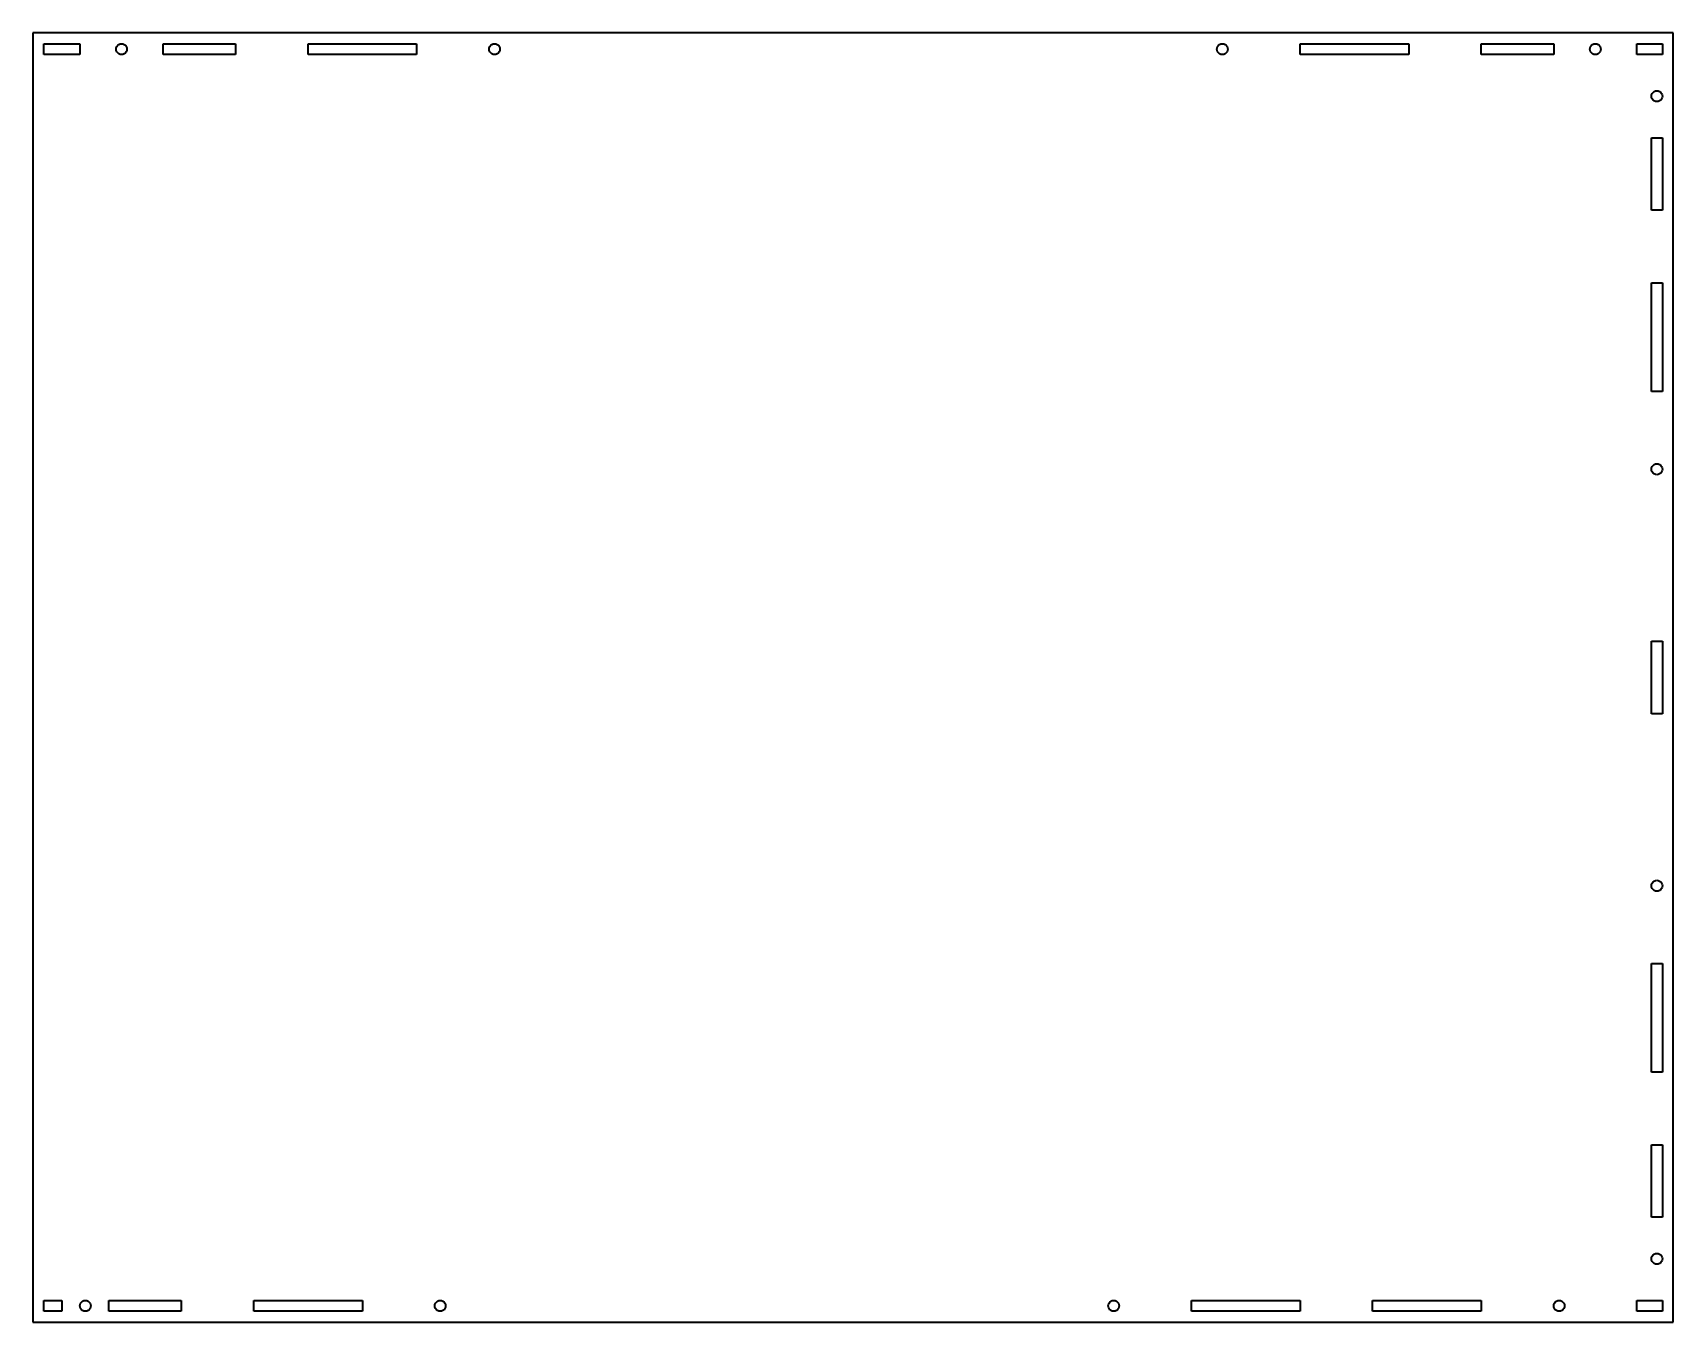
# Model space of a CAD drawing. Header units: inches. Extents: x 223 to 676, y 22 to 378.
import ezdxf

# ---------------------------------------------------------------- set-up
doc = ezdxf.new("R2010")
doc.units = ezdxf.units.IN
doc.header["$MEASUREMENT"] = 0
doc.layers.add('Laag 1', color=7, linetype='Continuous')

# ---------------------------------------------------------------- blocks, each defined once
blk = doc.blocks.new('block 3')
at = {"layer": 'Laag 1', "color": 5, "lineweight": 35, "true_color": 0x0000ff}
for points in [[(676.47, 377.85), (223.47, 377.85)], [(223.47, 377.85), (223.47, 21.85)], [(676.47, 21.85), (676.47, 377.85)], [(226.47, 371.85), (226.47, 374.85)], [(226.47, 374.85), (236.47, 374.85)], [(236.47, 371.85), (226.47, 371.85)], [(236.47, 374.85), (236.47, 371.85)], [(246.47, 373.35), (246.52, 373.74)], [(246.52, 372.96), (246.47, 373.35)], [(246.52, 373.74), (246.67, 374.1)], [(246.67, 372.6), (246.52, 372.96)], [(246.67, 374.1), (246.91, 374.41)], [(246.91, 372.29), (246.67, 372.6)], [(246.91, 374.41), (247.22, 374.65)], [(247.22, 372.05), (246.91, 372.29)], [(247.22, 374.65), (247.58, 374.8)], [(247.58, 371.9), (247.22, 372.05)], [(247.58, 374.8), (247.97, 374.85)], [(247.97, 371.85), (247.58, 371.9)], [(247.97, 374.85), (248.36, 374.8)], [(248.36, 371.9), (247.97, 371.85)], [(248.36, 374.8), (248.72, 374.65)], [(248.72, 372.05), (248.36, 371.9)], [(248.72, 374.65), (249.03, 374.41)], [(249.03, 372.29), (248.72, 372.05)], [(249.03, 374.41), (249.27, 374.1)], [(249.27, 372.6), (249.03, 372.29)], [(249.27, 374.1), (249.42, 373.74)], [(249.42, 372.96), (249.27, 372.6)], [(249.42, 373.74), (249.47, 373.35)], [(249.47, 373.35), (249.42, 372.96)], [(259.47, 371.85), (259.47, 374.85)], [(259.47, 374.85), (279.47, 374.85)], [(279.47, 371.85), (259.47, 371.85)], [(279.47, 374.85), (279.47, 371.85)], [(299.47, 371.85), (299.47, 374.85)], [(299.47, 374.85), (329.47, 374.85)], [(329.47, 371.85), (299.47, 371.85)], [(329.47, 374.85), (329.47, 371.85)], [(349.47, 373.35), (349.52, 373.74)], [(349.52, 372.96), (349.47, 373.35)], [(349.52, 373.74), (349.67, 374.1)], [(349.67, 372.6), (349.52, 372.96)], [(349.67, 374.1), (349.91, 374.41)], [(349.91, 372.29), (349.67, 372.6)], [(349.91, 374.41), (350.22, 374.65)], [(350.22, 372.05), (349.91, 372.29)], [(350.22, 374.65), (350.58, 374.8)], [(350.58, 371.9), (350.22, 372.05)], [(350.58, 374.8), (350.97, 374.85)], [(350.97, 371.85), (350.58, 371.9)], [(350.97, 374.85), (351.36, 374.8)], [(351.36, 371.9), (350.97, 371.85)], [(351.36, 374.8), (351.72, 374.65)], [(351.72, 372.05), (351.36, 371.9)], [(351.72, 374.65), (352.03, 374.41)], [(352.03, 372.29), (351.72, 372.05)], [(352.03, 374.41), (352.27, 374.1)], [(352.27, 372.6), (352.03, 372.29)], [(352.27, 374.1), (352.42, 373.74)], [(352.42, 372.96), (352.27, 372.6)], [(352.42, 373.74), (352.47, 373.35)], [(352.47, 373.35), (352.42, 372.96)], [(550.47, 373.35), (550.52, 373.74)], [(550.52, 372.96), (550.47, 373.35)], [(550.52, 373.74), (550.67, 374.1)], [(550.67, 372.6), (550.52, 372.96)], [(550.67, 374.1), (550.91, 374.41)], [(550.91, 372.29), (550.67, 372.6)], [(550.91, 374.41), (551.22, 374.65)], [(551.22, 372.05), (550.91, 372.29)], [(551.22, 374.65), (551.58, 374.8)], [(551.58, 371.9), (551.22, 372.05)], [(551.58, 374.8), (551.97, 374.85)], [(551.97, 371.85), (551.58, 371.9)], [(551.97, 374.85), (552.36, 374.8)], [(552.36, 371.9), (551.97, 371.85)], [(552.36, 374.8), (552.72, 374.65)], [(552.72, 372.05), (552.36, 371.9)], [(552.72, 374.65), (553.03, 374.41)], [(553.03, 372.29), (552.72, 372.05)], [(553.03, 374.41), (553.27, 374.1)], [(553.27, 372.6), (553.03, 372.29)], [(553.27, 374.1), (553.42, 373.74)], [(553.42, 372.96), (553.27, 372.6)], [(553.42, 373.74), (553.47, 373.35)], [(553.47, 373.35), (553.42, 372.96)], [(573.47, 371.85), (573.47, 374.85)], [(573.47, 374.85), (603.47, 374.85)], [(603.47, 371.85), (573.47, 371.85)], [(603.47, 374.85), (603.47, 371.85)], [(623.47, 371.85), (623.47, 374.85)], [(623.47, 374.85), (643.47, 374.85)], [(643.47, 371.85), (623.47, 371.85)], [(643.47, 374.85), (643.47, 371.85)], [(653.47, 373.35), (653.52, 373.74)], [(653.52, 372.96), (653.47, 373.35)], [(653.52, 373.74), (653.67, 374.1)], [(653.67, 372.6), (653.52, 372.96)], [(653.67, 374.1), (653.91, 374.41)], [(653.91, 372.29), (653.67, 372.6)], [(653.91, 374.41), (654.22, 374.65)], [(654.22, 372.05), (653.91, 372.29)], [(654.22, 374.65), (654.58, 374.8)], [(654.58, 371.9), (654.22, 372.05)], [(654.58, 374.8), (654.97, 374.85)], [(654.97, 371.85), (654.58, 371.9)], [(654.97, 374.85), (655.36, 374.8)], [(655.36, 371.9), (654.97, 371.85)], [(655.36, 374.8), (655.72, 374.65)], [(655.72, 372.05), (655.36, 371.9)], [(655.72, 374.65), (656.03, 374.41)], [(656.03, 372.29), (655.72, 372.05)], [(656.03, 374.41), (656.27, 374.1)], [(656.27, 372.6), (656.03, 372.29)], [(656.27, 374.1), (656.42, 373.74)], [(656.42, 372.96), (656.27, 372.6)], [(656.42, 373.74), (656.47, 373.35)], [(656.47, 373.35), (656.42, 372.96)], [(666.47, 371.85), (666.47, 374.85)], [(666.47, 374.85), (673.47, 374.85)], [(673.47, 371.85), (666.47, 371.85)], [(673.47, 374.85), (673.47, 371.85)], [(670.47, 360.35), (670.52, 360.74)], [(670.52, 359.96), (670.47, 360.35)], [(670.52, 360.74), (670.67, 361.1)], [(670.67, 359.6), (670.52, 359.96)], [(670.67, 361.1), (670.91, 361.41)], [(670.91, 359.29), (670.67, 359.6)], [(670.91, 361.41), (671.22, 361.65)], [(671.22, 359.05), (670.91, 359.29)], [(671.22, 361.65), (671.58, 361.8)], [(671.58, 358.9), (671.22, 359.05)], [(671.58, 361.8), (671.97, 361.85)], [(671.97, 358.85), (671.58, 358.9)], [(671.97, 361.85), (672.36, 361.8)], [(672.36, 358.9), (671.97, 358.85)], [(672.36, 361.8), (672.72, 361.65)], [(672.72, 359.05), (672.36, 358.9)], [(672.72, 361.65), (673.03, 361.41)], [(673.03, 359.29), (672.72, 359.05)], [(673.03, 361.41), (673.27, 361.1)], [(673.27, 359.6), (673.03, 359.29)], [(673.27, 361.1), (673.42, 360.74)], [(673.42, 359.96), (673.27, 359.6)], [(673.42, 360.74), (673.47, 360.35)], [(673.47, 360.35), (673.42, 359.96)], [(670.47, 328.85), (670.47, 348.85)], [(670.47, 348.85), (673.47, 348.85)], [(673.47, 348.85), (673.47, 328.85)], [(673.47, 328.85), (670.47, 328.85)], [(670.47, 308.85), (673.47, 308.85)], [(670.47, 278.85), (670.47, 308.85)], [(673.47, 308.85), (673.47, 278.85)], [(673.47, 278.85), (670.47, 278.85)], [(670.67, 258.1), (670.91, 258.41)], [(670.91, 258.41), (671.22, 258.65)], [(671.22, 258.65), (671.58, 258.8)], [(671.58, 258.8), (671.97, 258.85)], [(671.97, 258.85), (672.36, 258.8)], [(672.36, 258.8), (672.72, 258.65)], [(672.72, 258.65), (673.03, 258.41)], [(673.03, 258.41), (673.27, 258.1)], [(670.47, 257.35), (670.52, 257.74)], [(670.52, 256.96), (670.47, 257.35)], [(670.52, 257.74), (670.67, 258.1)], [(670.67, 256.6), (670.52, 256.96)], [(670.91, 256.29), (670.67, 256.6)], [(671.22, 256.05), (670.91, 256.29)], [(671.58, 255.9), (671.22, 256.05)], [(671.97, 255.85), (671.58, 255.9)], [(672.36, 255.9), (671.97, 255.85)], [(672.72, 256.05), (672.36, 255.9)], [(673.03, 256.29), (672.72, 256.05)], [(673.27, 256.6), (673.03, 256.29)], [(673.27, 258.1), (673.42, 257.74)], [(673.42, 256.96), (673.27, 256.6)], [(673.42, 257.74), (673.47, 257.35)], [(673.47, 257.35), (673.42, 256.96)], [(670.47, 209.85), (673.47, 209.85)], [(670.47, 189.85), (670.47, 209.85)], [(673.47, 209.85), (673.47, 189.85)], [(673.47, 189.85), (670.47, 189.85)], [(670.47, 142.35), (670.52, 142.74)], [(670.52, 141.96), (670.47, 142.35)], [(670.52, 142.74), (670.67, 143.1)], [(670.67, 141.6), (670.52, 141.96)], [(670.67, 143.1), (670.91, 143.41)], [(670.91, 141.29), (670.67, 141.6)], [(670.91, 143.41), (671.22, 143.65)], [(671.22, 141.05), (670.91, 141.29)], [(671.22, 143.65), (671.58, 143.8)], [(671.58, 140.9), (671.22, 141.05)], [(671.58, 143.8), (671.97, 143.85)], [(671.97, 140.85), (671.58, 140.9)], [(671.97, 143.85), (672.36, 143.8)], [(672.36, 140.9), (671.97, 140.85)], [(672.36, 143.8), (672.72, 143.65)], [(672.72, 141.05), (672.36, 140.9)], [(672.72, 143.65), (673.03, 143.41)], [(673.03, 141.29), (672.72, 141.05)], [(673.03, 143.41), (673.27, 143.1)], [(673.27, 141.6), (673.03, 141.29)], [(673.27, 143.1), (673.42, 142.74)], [(673.42, 141.96), (673.27, 141.6)], [(673.42, 142.74), (673.47, 142.35)], [(673.47, 142.35), (673.42, 141.96)], [(670.47, 90.85), (670.47, 120.85)], [(670.47, 120.85), (673.47, 120.85)], [(673.47, 120.85), (673.47, 90.85)], [(673.47, 90.85), (670.47, 90.85)], [(670.47, 50.85), (670.47, 70.85)], [(670.47, 70.85), (673.47, 70.85)], [(673.47, 70.85), (673.47, 50.85)], [(673.47, 50.85), (670.47, 50.85)], [(671.22, 40.65), (671.58, 40.8)], [(671.58, 40.8), (671.97, 40.85)], [(671.97, 40.85), (672.36, 40.8)], [(672.36, 40.8), (672.72, 40.65)], [(670.47, 39.35), (670.52, 39.74)], [(670.52, 38.96), (670.47, 39.35)], [(670.52, 39.74), (670.67, 40.1)], [(670.67, 38.6), (670.52, 38.96)], [(670.67, 40.1), (670.91, 40.41)], [(670.91, 38.29), (670.67, 38.6)], [(670.91, 40.41), (671.22, 40.65)], [(671.22, 38.05), (670.91, 38.29)], [(671.58, 37.9), (671.22, 38.05)], [(671.97, 37.85), (671.58, 37.9)], [(672.36, 37.9), (671.97, 37.85)], [(672.72, 38.05), (672.36, 37.9)], [(672.72, 40.65), (673.03, 40.41)], [(673.03, 38.29), (672.72, 38.05)], [(673.03, 40.41), (673.27, 40.1)], [(673.27, 38.6), (673.03, 38.29)], [(673.27, 40.1), (673.42, 39.74)], [(673.42, 38.96), (673.27, 38.6)], [(673.42, 39.74), (673.47, 39.35)], [(673.47, 39.35), (673.42, 38.96)], [(226.47, 24.85), (226.47, 27.85)], [(226.47, 27.85), (231.47, 27.85)], [(231.47, 27.85), (231.47, 24.85)], [(236.67, 27.1), (236.91, 27.41)], [(236.91, 27.41), (237.22, 27.65)], [(237.22, 27.65), (237.58, 27.8)], [(237.58, 27.8), (237.97, 27.85)], [(237.97, 27.85), (238.36, 27.8)], [(238.36, 27.8), (238.72, 27.65)], [(238.72, 27.65), (239.03, 27.41)], [(239.03, 27.41), (239.27, 27.1)], [(244.47, 24.85), (244.47, 27.85)], [(244.47, 27.85), (264.47, 27.85)], [(264.47, 27.85), (264.47, 24.85)], [(284.47, 24.85), (284.47, 27.85)], [(284.47, 27.85), (314.47, 27.85)], [(314.47, 27.85), (314.47, 24.85)], [(334.67, 27.1), (334.91, 27.41)], [(334.91, 27.41), (335.22, 27.65)], [(335.22, 27.65), (335.58, 27.8)], [(335.58, 27.8), (335.97, 27.85)], [(335.97, 27.85), (336.36, 27.8)], [(336.36, 27.8), (336.72, 27.65)], [(336.72, 27.65), (337.03, 27.41)], [(337.03, 27.41), (337.27, 27.1)], [(520.67, 27.1), (520.91, 27.41)], [(520.91, 27.41), (521.22, 27.65)], [(521.22, 27.65), (521.58, 27.8)], [(521.58, 27.8), (521.97, 27.85)], [(521.97, 27.85), (522.36, 27.8)], [(522.36, 27.8), (522.72, 27.65)], [(522.72, 27.65), (523.03, 27.41)], [(523.03, 27.41), (523.27, 27.1)], [(543.47, 24.85), (543.47, 27.85)], [(543.47, 27.85), (573.47, 27.85)], [(573.47, 27.85), (573.47, 24.85)], [(593.47, 24.85), (593.47, 27.85)], [(593.47, 27.85), (623.47, 27.85)], [(623.47, 27.85), (623.47, 24.85)], [(643.67, 27.1), (643.91, 27.41)], [(643.91, 27.41), (644.22, 27.65)], [(644.22, 27.65), (644.58, 27.8)], [(644.58, 27.8), (644.97, 27.85)], [(644.97, 27.85), (645.36, 27.8)], [(645.36, 27.8), (645.72, 27.65)], [(645.72, 27.65), (646.03, 27.41)], [(646.03, 27.41), (646.27, 27.1)], [(666.47, 24.85), (666.47, 27.85)], [(666.47, 27.85), (673.47, 27.85)], [(673.47, 27.85), (673.47, 24.85)], [(231.47, 24.85), (226.47, 24.85)], [(236.47, 26.35), (236.52, 26.74)], [(236.52, 25.96), (236.47, 26.35)], [(236.52, 26.74), (236.67, 27.1)], [(236.67, 25.6), (236.52, 25.96)], [(236.91, 25.29), (236.67, 25.6)], [(237.22, 25.05), (236.91, 25.29)], [(237.58, 24.9), (237.22, 25.05)], [(237.97, 24.85), (237.58, 24.9)], [(238.36, 24.9), (237.97, 24.85)], [(238.72, 25.05), (238.36, 24.9)], [(239.03, 25.29), (238.72, 25.05)], [(239.27, 25.6), (239.03, 25.29)], [(239.27, 27.1), (239.42, 26.74)], [(239.42, 25.96), (239.27, 25.6)], [(239.42, 26.74), (239.47, 26.35)], [(239.47, 26.35), (239.42, 25.96)], [(264.47, 24.85), (244.47, 24.85)], [(314.47, 24.85), (284.47, 24.85)], [(334.47, 26.35), (334.52, 26.74)], [(334.52, 25.96), (334.47, 26.35)], [(334.52, 26.74), (334.67, 27.1)], [(334.67, 25.6), (334.52, 25.96)], [(334.91, 25.29), (334.67, 25.6)], [(335.22, 25.05), (334.91, 25.29)], [(335.58, 24.9), (335.22, 25.05)], [(335.97, 24.85), (335.58, 24.9)], [(336.36, 24.9), (335.97, 24.85)], [(336.72, 25.05), (336.36, 24.9)], [(337.03, 25.29), (336.72, 25.05)], [(337.27, 25.6), (337.03, 25.29)], [(337.27, 27.1), (337.42, 26.74)], [(337.42, 25.96), (337.27, 25.6)], [(337.42, 26.74), (337.47, 26.35)], [(337.47, 26.35), (337.42, 25.96)], [(520.47, 26.35), (520.52, 26.74)], [(520.52, 25.96), (520.47, 26.35)], [(520.52, 26.74), (520.67, 27.1)], [(520.67, 25.6), (520.52, 25.96)], [(520.91, 25.29), (520.67, 25.6)], [(521.22, 25.05), (520.91, 25.29)], [(521.58, 24.9), (521.22, 25.05)], [(521.97, 24.85), (521.58, 24.9)], [(522.36, 24.9), (521.97, 24.85)], [(522.72, 25.05), (522.36, 24.9)], [(523.03, 25.29), (522.72, 25.05)], [(523.27, 25.6), (523.03, 25.29)], [(523.27, 27.1), (523.42, 26.74)], [(523.42, 25.96), (523.27, 25.6)], [(523.42, 26.74), (523.47, 26.35)], [(523.47, 26.35), (523.42, 25.96)], [(573.47, 24.85), (543.47, 24.85)], [(623.47, 24.85), (593.47, 24.85)], [(643.47, 26.35), (643.52, 26.74)], [(643.52, 25.96), (643.47, 26.35)], [(643.52, 26.74), (643.67, 27.1)], [(643.67, 25.6), (643.52, 25.96)], [(643.91, 25.29), (643.67, 25.6)], [(644.22, 25.05), (643.91, 25.29)], [(644.58, 24.9), (644.22, 25.05)], [(644.97, 24.85), (644.58, 24.9)], [(645.36, 24.9), (644.97, 24.85)], [(645.72, 25.05), (645.36, 24.9)], [(646.03, 25.29), (645.72, 25.05)], [(646.27, 25.6), (646.03, 25.29)], [(646.27, 27.1), (646.42, 26.74)], [(646.42, 25.96), (646.27, 25.6)], [(646.42, 26.74), (646.47, 26.35)], [(646.47, 26.35), (646.42, 25.96)], [(673.47, 24.85), (666.47, 24.85)], [(223.47, 21.85), (676.47, 21.85)]]:
    blk.add_lwpolyline(points, dxfattribs=at)

msp = doc.modelspace()

# ---------------------------------------------------------------- block references
at = {"layer": 'Laag 1'}
msp.add_blockref('block 3', (0, 0), dxfattribs=at)

doc.saveas('drawing.dxf')
